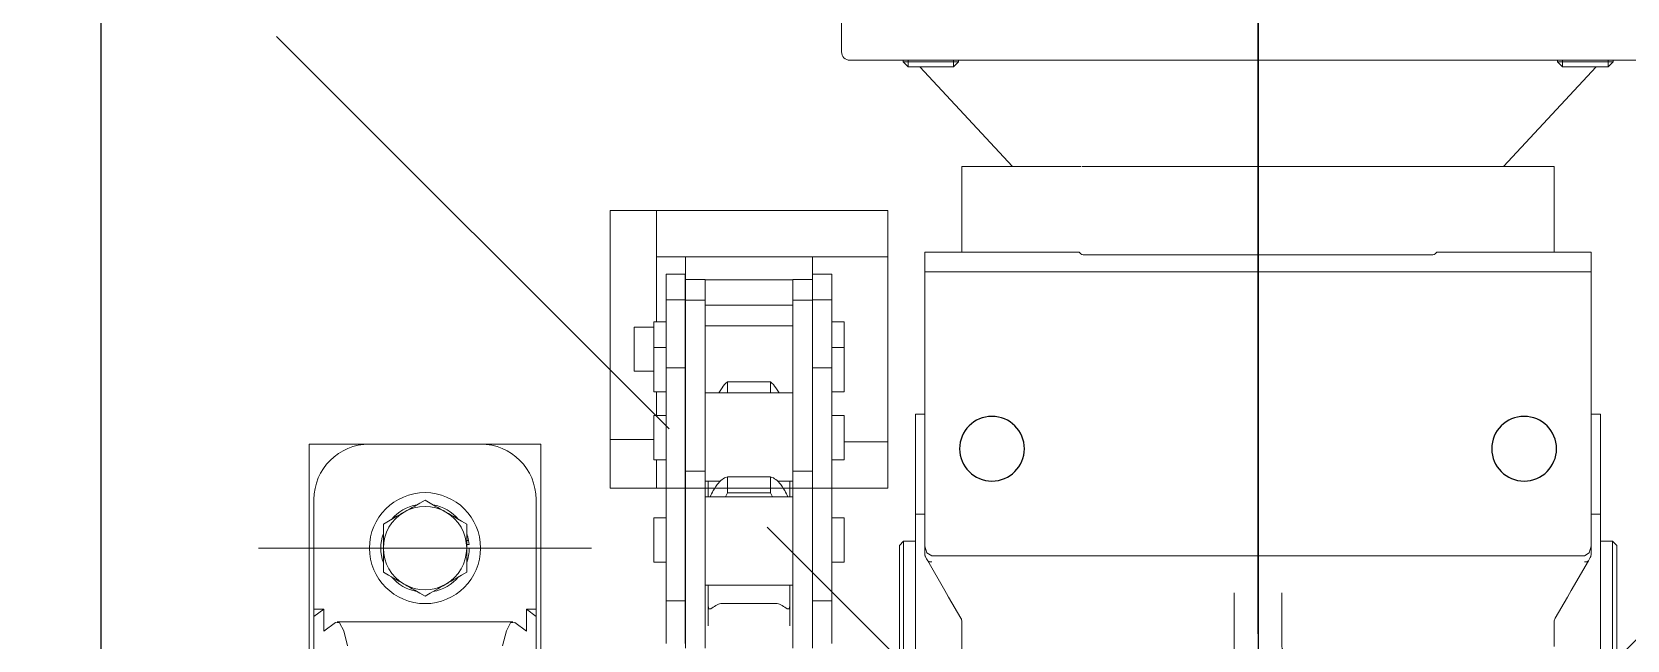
# Model space of a CAD drawing. Header units: millimetres. Extents: x 163705 to 1616509, y 81827 to 302547.
# Drawn here: x 597039.6 to 597384.3, y 153172.1 to 153303.6 of the extents above; entities that cross this region are included whole.
import ezdxf

# ---------------------------------------------------------------- set-up
doc = ezdxf.new("R2010")
doc.units = ezdxf.units.MM
doc.header["$LTSCALE"] = 10
doc.linetypes.add('ACAD_ISO02W100', pattern=[15, 12, -3])
for name, color, linetype, lineweight in [('1-文本', 4, 'Continuous', 0), ('1-标注', 3, 'Continuous', 0), ('1-虚线', 8, 'ACAD_ISO02W100', 0)]:
    doc.layers.add(name, color=color, linetype=linetype, lineweight=lineweight)

# ---------------------------------------------------------------- blocks, each defined once
blk = doc.blocks.new('*X51')
at = {"ltscale": 2}
blk.add_line((83, 0), (418.5, 0), dxfattribs=at)
blk = doc.blocks.new('A$C2352ff67')
at = {"layer": '1-文本', "lineweight": -2}
blk.add_line((1967.18, 349.99), (2387.18, 349.99), dxfattribs=at)
for centre, radius in [((2117.18, 600), 415), ((2117.18, 600), 412), ((2240.18, 657.5), 7), ((2240.18, 542.5), 7)]:
    blk.add_circle(centre, radius, dxfattribs=at)
at = {"layer": '1-标注', "ltscale": 2}
blk.add_line((2218.68, 383.99), (2218.68, 455.99), dxfattribs=at)
at = {"layer": '1-标注'}
blk.add_lwpolyline([(2325.98, 690), (2339.18, 690), (2339.18, 688.97), (2339.18, 686.05), (2339.18, 681.67), (2339.18, 676.5), (2339.18, 523.5), (2339.18, 518.33), (2339.18, 513.95), (2339.18, 511.03), (2339.18, 510), (2325.98, 510, -0.414705), (2324.19, 511.8), (2324.19, 512.69), (2324.19, 515.22), (2324.19, 519.02), (2324.19, 523.5), (2324.19, 676.5), (2324.19, 680.98), (2324.19, 684.77), (2324.19, 687.31), (2324.19, 688.2, -0.414443)], format="xyb", close=True, dxfattribs=at)
for points in [[(2153.42, 677.5), (2163.64, 677.5), (2173.64, 677.5), (2183.17, 677.5), (2191.99, 677.5), (2199.87, 677.5), (2206.61, 677.5), (2212.04, 677.5), (2216.01, 677.5), (2218.44, 677.5), (2219.26, 677.5), (2220.18, 676.58)], [(2220.18, 674), (2220.18, 676.58), (2219.18, 676.58), (2216.22, 676.58), (2211.37, 676.58), (2204.8, 676.58), (2196.71, 676.58), (2187.34, 676.58), (2176.98, 676.58), (2165.95, 676.58), (2154.59, 676.58)], [(2323.86, 676.71), (2322.78, 675.64), (2322.78, 674.7), (2322.78, 672.24), (2322.78, 669.19), (2322.78, 666.73), (2322.78, 665.79), (2323.86, 664.71)], [(2324.19, 676.71), (2323.86, 676.71), (2323.86, 675.91), (2323.86, 673.71), (2323.86, 670.71), (2323.86, 667.71), (2323.86, 665.52), (2323.86, 664.71), (2324.19, 664.71)], [(2161.06, 674), (2172.75, 674), (2183.97, 674), (2194.43, 674), (2196.03, 674), (2197.51, 674), (2203.96, 674), (2204.47, 674), (2205.07, 674), (2213.48, 674), (2214.76, 674), (2215.87, 674), (2225.31, 674), (2225.84, 674), (2226.03, 674), (2226.03, 672)], [(2226.03, 674), (2226.08, 674), (2226.13, 674), (2227, 674), (2228.55, 674), (2237.66, 674), (2238.31, 674), (2238.9, 674), (2246.44, 674), (2247.35, 674), (2247.68, 674), (2247.68, 672)], [(2322.78, 673.08), (2301.18, 653.06)], [(2322.78, 675.64), (2324.19, 675.64)], [(2219.12, 528), (2278.43, 528), (2278.43, 672), (2219.12, 672)], [(2278.43, 672), (2282.68, 672), (2282.68, 638.64), (2282.35, 638.31), (2282.18, 638.06), (2282.12, 637.76), (2282.12, 562.24), (2282.18, 561.94), (2282.35, 561.69), (2282.68, 561.36), (2282.68, 528), (2278.43, 528)], [(2322.78, 665.79), (2324.19, 665.79)], [(2282.68, 664), (2301.18, 664), (2301.18, 663.94), (2301.18, 663.77)], [(2301.18, 638.31), (2301.18, 638.06), (2301.18, 637.76)], [(2209, 594.85), (2196.41, 594.85), (2196.11, 595.14), (2195.41, 595.85)], [(2282.68, 536), (2301.18, 536), (2301.18, 536.06), (2301.18, 536.23), (2301.18, 561.69)], [(2301.18, 546.94), (2322.78, 526.92)], [(2323.86, 535.29), (2322.78, 534.21), (2322.78, 532.77), (2322.78, 529.29), (2322.78, 525.8), (2322.78, 524.36), (2323.86, 523.29)], [(2324.19, 535.29), (2323.86, 535.29), (2323.86, 534.48), (2323.86, 532.29), (2323.86, 529.29), (2323.86, 526.29), (2323.86, 524.09), (2323.86, 523.29), (2324.19, 523.29)], [(2322.78, 534.21), (2324.19, 534.21)], [(2161.06, 526), (2172.75, 526), (2183.97, 526), (2194.43, 526), (2196.03, 526), (2197.51, 526), (2203.96, 526), (2204.47, 526), (2205.07, 526), (2213.48, 526), (2214.76, 526), (2215.87, 526), (2225.31, 526), (2225.84, 526), (2226.03, 526), (2226.03, 528)], [(2247.68, 528), (2247.68, 526), (2247.35, 526), (2246.44, 526), (2238.9, 526), (2238.31, 526), (2237.66, 526), (2228.55, 526), (2227, 526), (2226.13, 526), (2226.08, 526), (2226.03, 526)], [(2154.59, 523.42), (2165.95, 523.42), (2176.98, 523.42), (2187.34, 523.42), (2196.71, 523.42), (2204.8, 523.42), (2211.37, 523.42), (2216.22, 523.42), (2219.18, 523.42), (2220.18, 523.42), (2220.18, 526)], [(2322.78, 524.36), (2324.19, 524.36)], [(2153.42, 522.5), (2163.64, 522.5), (2173.64, 522.5), (2183.17, 522.5), (2191.99, 522.5), (2199.87, 522.5), (2206.61, 522.5), (2212.04, 522.5), (2216.01, 522.5), (2218.44, 522.5), (2219.26, 522.5), (2220.18, 523.42)], [(2231.68, 459.99), (2291.68, 459.99), (2291.68, 520), (2231.68, 520)], [(2241.68, 520), (2241.68, 510.55)], [(2281.68, 520), (2281.68, 503.7)], [(2225.2, 507.9), (2225.2, 510.55), (2224.29, 510.55), (2221.9, 510.55), (2218.95, 510.55), (2216.57, 510.55), (2215.66, 510.55), (2215.66, 507.9)], [(2247.34, 507.9), (2247.34, 510.55), (2246.43, 510.55), (2244.05, 510.55), (2241.1, 510.55), (2238.71, 510.55), (2237.8, 510.55), (2237.8, 507.9)], [(2262.04, 507.9), (2262.04, 510.55), (2261.13, 510.55), (2258.74, 510.55), (2255.8, 510.55), (2253.41, 510.55), (2252.5, 510.55), (2252.5, 507.9)], [(2267.59, 507.9), (2267.59, 510.55), (2265.9, 510.55), (2262.04, 510.55)], [(2207.26, 507.9), (2206.13, 507.9), (2202.91, 507.9), (2198.08, 507.9)], [(2198.08, 503.75), (2202.91, 503.75), (2206.13, 503.75), (2207.26, 503.75), (2207.26, 507.9), (2210.49, 507.9), (2214.86, 507.9), (2219.88, 507.9), (2224.96, 507.9), (2229.52, 507.9), (2233.03, 507.9), (2241.23, 507.9), (2251.21, 507.9), (2255.95, 507.9), (2257.66, 507.9)], [(2272.36, 507.9), (2273.6, 507.9), (2276.91, 507.9), (2277.66, 507.9), (2277.91, 507.9), (2277.91, 503.75), (2277.66, 503.75), (2276.91, 503.75), (2273.6, 503.75), (2272.36, 503.75)], [(2272.29, 499.45), (2272.29, 503.73), (2271.46, 503.73), (2269.09, 503.73), (2262.04, 503.73), (2257.19, 503.73), (2254.78, 503.73), (2250.82, 503.73), (2245.83, 503.73), (2240.43, 503.73), (2235.33, 503.73), (2234.02, 503.73), (2230.32, 503.73), (2224.86, 503.73), (2212.83, 503.73), (2202, 503.73), (2197.04, 503.73)], [(2197.04, 499.45), (2202, 499.45), (2212.83, 499.45), (2224.86, 499.45), (2230.32, 499.45), (2234.02, 499.45), (2235.33, 499.45), (2235.33, 503.73)], [(2207.26, 503.75), (2210.49, 503.75), (2214.86, 503.75), (2219.88, 503.75), (2224.96, 503.75), (2229.52, 503.75), (2233.03, 503.75), (2241.23, 503.75), (2251.21, 503.75), (2255.95, 503.75), (2257.66, 503.75)], [(2215.66, 503.75), (2215.66, 503.73)], [(2225.2, 503.73), (2225.2, 503.75)], [(2272.29, 503.73), (2275.6, 503.73), (2276.77, 503.73), (2276.77, 499.45), (2275.6, 499.45), (2272.29, 499.45), (2271.46, 499.45), (2269.09, 499.45), (2262.04, 499.45), (2257.19, 499.45), (2254.78, 499.45), (2250.82, 499.45), (2245.83, 499.45), (2240.43, 499.45), (2235.33, 499.45)], [(2237.8, 503.75), (2237.8, 503.73)], [(2247.34, 503.73), (2247.34, 503.75)], [(2252.5, 503.75), (2252.5, 503.73)], [(2262.04, 503.73), (2262.04, 503.75)], [(2267.59, 503.73), (2267.59, 503.75)], [(2276.68, 503.73), (2276.68, 503.75)], [(2276.77, 503.7), (2281.68, 503.7), (2281.68, 476.3), (2276.77, 476.3)], [(2206.74, 484.24), (2206.74, 495.76), (2206.74, 495.82), (2206.72, 496.1), (2206.66, 496.36), (2206.57, 496.62), (2206.45, 496.87), (2206.25, 497.19), (2206.05, 497.48), (2205.9, 497.71), (2205.77, 497.9), (2205.67, 498.08), (2205.59, 498.24), (2205.55, 498.37), (2205.53, 498.49), (2205.54, 498.58), (2205.58, 498.66), (2205.61, 498.69), (2205.66, 498.71), (2205.72, 498.74), (2205.8, 498.75), (2205.89, 498.77), (2206, 498.78), (2206.12, 498.79), (2206.25, 498.8), (2204.1, 498.8), (2201.91, 498.8)], [(2206.25, 498.8), (2208.04, 498.8), (2210.71, 498.8)], [(2210.71, 499.45), (2210.71, 480.55)], [(2229.76, 480.55), (2229.76, 499.45)], [(2229.76, 498.8), (2231.2, 498.8), (2233.18, 498.8)], [(2230.66, 494.67), (2232.38, 494.67), (2234.07, 494.67), (2233.98, 494.97), (2233.85, 495.26), (2233.7, 495.54), (2233.51, 495.82), (2233.29, 496.1), (2233.04, 496.36), (2232.76, 496.62), (2232.44, 496.87), (2231.98, 497.19), (2231.51, 497.48), (2231.12, 497.71), (2230.76, 497.9), (2230.42, 498.08), (2230.11, 498.24), (2229.76, 498.4)], [(2233.18, 499.45), (2233.18, 496.21)], [(2252.23, 480.55), (2252.23, 499.45)], [(2252.23, 494.7), (2252.29, 494.67), (2253.48, 494.67), (2254.62, 494.67), (2254.34, 494.97), (2254.03, 495.26), (2253.69, 495.54), (2253.32, 495.82), (2252.93, 496.1), (2252.51, 496.36), (2252.24, 496.52)], [(2266.72, 480.55), (2266.72, 499.45)], [(2271.21, 480.55), (2271.21, 499.45)], [(2276.68, 480.55), (2276.68, 499.45)], [(2229.76, 495.08), (2230.66, 494.67), (2230.66, 485.33)], [(2234.07, 485.33), (2234.07, 494.67)], [(2252.29, 485.33), (2252.29, 494.67)], [(2254.62, 485.33), (2254.62, 494.67)], [(2201.91, 481.2), (2204.1, 481.2), (2206.25, 481.2), (2206.12, 481.2), (2206, 481.21), (2205.89, 481.22), (2205.8, 481.24), (2205.72, 481.26), (2205.66, 481.28), (2205.61, 481.31), (2205.58, 481.33), (2205.54, 481.41), (2205.53, 481.51), (2205.55, 481.62), (2205.59, 481.76), (2205.67, 481.91), (2205.77, 482.09), (2205.9, 482.29), (2206.05, 482.51), (2206.25, 482.8), (2206.45, 483.13), (2206.57, 483.38), (2206.66, 483.63), (2206.72, 483.9), (2206.74, 484.17), (2206.74, 484.23)], [(2229.76, 484.91), (2230.66, 485.33), (2232.38, 485.33), (2234.07, 485.33), (2233.98, 485.03), (2233.85, 484.74), (2233.7, 484.45), (2233.51, 484.17), (2233.29, 483.9), (2233.04, 483.63), (2232.76, 483.38), (2232.44, 483.13), (2231.98, 482.8), (2231.51, 482.51), (2231.12, 482.29), (2230.76, 482.09), (2230.42, 481.91), (2230.11, 481.76), (2229.76, 481.6)], [(2233.18, 483.78), (2233.18, 480.55)], [(2252.24, 483.48), (2252.51, 483.63), (2252.93, 483.9), (2253.32, 484.17), (2253.69, 484.45), (2254.03, 484.74), (2254.34, 485.03), (2254.62, 485.33), (2253.48, 485.33), (2252.29, 485.33), (2252.23, 485.3)], [(2235.33, 476.27), (2235.33, 480.55), (2234.02, 480.55), (2230.32, 480.55), (2224.86, 480.55), (2212.83, 480.55), (2202, 480.55), (2197.04, 480.55)], [(2197.04, 476.27), (2202, 476.27), (2212.83, 476.27), (2224.86, 476.27), (2230.32, 476.27), (2234.02, 476.27), (2235.33, 476.27), (2240.43, 476.27), (2245.83, 476.27), (2250.82, 476.27), (2254.78, 476.27), (2257.19, 476.27), (2262.04, 476.27), (2269.09, 476.27), (2271.46, 476.27), (2272.29, 476.27), (2272.29, 480.55)], [(2210.71, 481.2), (2208.04, 481.2), (2206.25, 481.2)], [(2233.18, 481.2), (2231.2, 481.2), (2229.76, 481.2)], [(2272.29, 476.27), (2275.6, 476.27), (2276.77, 476.27), (2276.77, 480.55), (2275.6, 480.55), (2272.29, 480.55), (2271.46, 480.55), (2269.09, 480.55), (2262.04, 480.55), (2257.19, 480.55), (2254.78, 480.55), (2250.82, 480.55), (2245.83, 480.55), (2240.43, 480.55), (2235.33, 480.55)], [(2257.66, 476.24), (2255.95, 476.24), (2251.21, 476.24), (2241.23, 476.24), (2233.03, 476.24), (2229.52, 476.24), (2224.96, 476.24), (2219.88, 476.24), (2214.86, 476.24), (2210.49, 476.24), (2207.26, 476.24), (2207.26, 472.09), (2206.13, 472.09), (2202.91, 472.09), (2198.08, 472.09)], [(2198.08, 476.24), (2202.91, 476.24), (2206.13, 476.24), (2207.26, 476.24)], [(2215.66, 476.27), (2215.66, 476.24)], [(2225.2, 476.24), (2225.2, 476.27)], [(2237.8, 476.27), (2237.8, 476.24)], [(2247.34, 476.24), (2247.34, 476.27)], [(2252.5, 476.27), (2252.5, 476.24)], [(2262.04, 476.24), (2262.04, 476.27)], [(2267.59, 476.24), (2267.59, 476.27)], [(2272.36, 476.24), (2273.6, 476.24), (2276.91, 476.24), (2277.66, 476.24), (2277.91, 476.24), (2277.91, 472.09), (2277.66, 472.09), (2276.91, 472.09), (2273.6, 472.09), (2272.36, 472.09)], [(2276.68, 476.24), (2276.68, 476.27)], [(2281.68, 476.3), (2281.68, 470)], [(2257.66, 472.09), (2255.95, 472.09), (2251.21, 472.09), (2241.23, 472.09), (2233.03, 472.09), (2229.52, 472.09), (2224.96, 472.09), (2219.88, 472.09), (2214.86, 472.09), (2210.49, 472.09), (2207.26, 472.09)], [(2215.66, 472.09), (2215.66, 469.45), (2216.57, 469.45), (2218.95, 469.45), (2221.9, 469.45), (2224.29, 469.45), (2225.2, 469.45), (2225.2, 472.09)], [(2237.8, 470), (2231.68, 470)], [(2237.8, 472.09), (2237.8, 469.45), (2238.71, 469.45), (2241.1, 469.45), (2244.05, 469.45), (2246.43, 469.45), (2247.34, 469.45), (2247.34, 472.09)], [(2242.18, 469.45), (2242.18, 459.99)], [(2247.34, 470), (2252.5, 470)], [(2252.5, 472.09), (2252.5, 469.45), (2253.41, 469.45), (2255.8, 469.45), (2258.74, 469.45), (2261.13, 469.45), (2262.04, 469.45), (2262.04, 472.09)], [(2256.92, 469.45), (2256.92, 465.22), (2258.31, 465.22), (2261.68, 465.22), (2265.05, 465.22), (2266.45, 465.22), (2266.45, 469.45)], [(2262.04, 469.45), (2265.9, 469.45), (2267.59, 469.45), (2267.59, 472.09)], [(2267.59, 470), (2281.68, 470), (2291.68, 470)], [(2178.84, 394.99), (2241.18, 394.99), (2241.18, 407.99), (2241.18, 431.99), (2241.18, 444.99), (2183.18, 444.99)], [(2197.59, 436.72), (2200.82, 437.57), (2202.52, 438.47), (2202.63, 439.39), (2200.75, 441.89), (2205.52, 441.89), (2203.93, 444), (2183.18, 444)], [(2205.52, 441.89), (2205.51, 442.95), (2205.51, 444), (2203.93, 444)], [(2202.78, 401), (2202.78, 438.99)], [(2220.32, 428.99), (2220.32, 429.4), (2219.49, 429.51), (2219.49, 428.99)], [(2197.59, 403.27), (2200.82, 402.42), (2202.52, 401.52), (2202.63, 400.61), (2200.75, 398.1), (2205.52, 398.1), (2203.93, 395.99), (2178.84, 395.99)], [(2205.52, 398.1), (2205.51, 397.05), (2205.51, 395.99), (2203.93, 395.99)]]:
    blk.add_lwpolyline(points, dxfattribs=at)
for points in [[(2197.4, 664), (2202.76, 664, 0.131006), (2203.51, 664.2), (2208.1, 666.86), (2208.87, 667.3), (2209.52, 667.67), (2215.95, 671.39)], [(2215.74, 670.52), (2215.72, 671.05), (2215.95, 671.39), (2216.37, 671.63), (2216.68, 671.8, -0.128195), (2217.41, 672), (2219.12, 672), (2217.63, 671.57), (2217.02, 670.52), (2217.02, 529.48), (2217.63, 528.43), (2219.12, 528), (2217.41, 528), (2217.41, 528), (2217.39, 528), (2217.39, 528), (2217.38, 528), (2217.37, 528), (2217.36, 528), (2217.35, 528), (2217.34, 528), (2217.33, 528), (2217.32, 528), (2217.31, 528), (2217.3, 528), (2217.29, 528), (2217.28, 528), (2217.28, 528), (2217.26, 528.01), (2217.26, 528.01), (2217.25, 528.01), (2217.24, 528.01), (2217.23, 528.01), (2217.22, 528.01), (2217.21, 528.01), (2217.21, 528.01), (2217.2, 528.02), (2217.19, 528.02), (2217.18, 528.02), (2217.17, 528.02), (2217.16, 528.02), (2217.15, 528.02), (2217.15, 528.02), (2217.14, 528.02), (2217.13, 528.03), (2217.12, 528.03), (2217.11, 528.03), (2217.1, 528.03), (2217.1, 528.03), (2217.09, 528.04), (2217.08, 528.04), (2217.07, 528.04), (2217.07, 528.04), (2217.06, 528.04), (2217.05, 528.04), (2217.04, 528.05), (2217.04, 528.05), (2217.03, 528.05), (2217.02, 528.05), (2217.01, 528.05), (2217.01, 528.05), (2217, 528.06), (2216.99, 528.06), (2216.99, 528.06), (2216.98, 528.06), (2216.97, 528.07), (2216.96, 528.07), (2216.96, 528.07), (2216.95, 528.07), (2216.94, 528.07), (2216.94, 528.08), (2216.93, 528.08), (2216.92, 528.08), (2216.92, 528.09), (2216.91, 528.09), (2216.9, 528.09), (2216.9, 528.09), (2216.89, 528.09), (2216.88, 528.1), (2216.88, 528.1), (2216.87, 528.1), (2216.87, 528.1), (2216.86, 528.11), (2216.85, 528.11), (2216.85, 528.11), (2216.84, 528.11), (2216.84, 528.12), (2216.83, 528.12), (2216.82, 528.12), (2216.82, 528.12), (2216.81, 528.13), (2216.81, 528.13), (2216.8, 528.13), (2216.8, 528.13), (2216.79, 528.14), (2216.79, 528.14), (2216.78, 528.14), (2216.77, 528.15), (2216.77, 528.15), (2216.76, 528.15), (2216.76, 528.15), (2216.75, 528.15), (2216.75, 528.16), (2216.74, 528.16), (2216.74, 528.16), (2216.73, 528.16), (2216.73, 528.17), (2216.72, 528.17), (2216.72, 528.17), (2216.71, 528.17), (2216.71, 528.18), (2216.71, 528.18), (2216.7, 528.18), (2216.69, 528.18), (2216.69, 528.19), (2216.69, 528.19), (2216.68, 528.19), (2216.68, 528.19), (2216.68, 528.2), (2216.37, 528.37), (2215.95, 528.62), (2215.72, 528.96), (2215.74, 529.48)], [(2195.41, 664, -0.413136), (2196.41, 663), (2196.41, 606.15, 0.414195), (2197.4, 605.15), (2209, 605.15)], [(2215.95, 528.62), (2209.52, 532.33), (2208.87, 532.7), (2208.1, 533.14), (2203.51, 535.8, 0.130879), (2202.76, 536)], [(2241.18, 431.99, 0.414158), (2229.18, 444), (2205.51, 444)], [(2215.49, 428.99, -0.085513), (2218.71, 429.54), (2218.71, 428.99, 0.267927), (2210.89, 424.49, 0.268109), (2210.89, 415.49, 0.268088), (2218.68, 410.99, 0.268133), (2226.48, 415.49, 0.268109), (2226.48, 424.49, 0.267971), (2218.68, 428.99)], [(2205.51, 395.99), (2229.18, 395.99, 0.414158), (2241.18, 407.99)]]:
    blk.add_lwpolyline(points, format="xyb", dxfattribs=at)
at = {"layer": '1-标注', "ltscale": 94.392754}
blk.add_lwpolyline([(2301.18, 562.24), (2301.18, 561.94), (2301.18, 663.77)], dxfattribs=at)
at = {"layer": '1-标注', "ltscale": 10.38225}
blk.add_lwpolyline([(2202.76, 536), (2135.56, 536)], dxfattribs=at)
at = {"layer": '1-标注', "ltscale": 15.120055}
blk.add_lwpolyline([(2231.68, 520), (2231.68, 459.99)], dxfattribs=at)
at = {"layer": '1-标注'}
for points in [[(2257.66, 507.9), (2257.66, 503.75), (2263.32, 503.75), (2268.08, 503.75), (2271.25, 503.75), (2272.36, 503.75), (2272.36, 507.9), (2271.25, 507.9), (2268.08, 507.9), (2263.32, 507.9)], [(2257.66, 476.24), (2257.66, 472.09), (2263.32, 472.09), (2268.08, 472.09), (2271.25, 472.09), (2272.36, 472.09), (2272.36, 476.24), (2271.25, 476.24), (2268.08, 476.24), (2263.32, 476.24)], [(2223.88, 410.99), (2223.25, 410.99), (2222.61, 410.99), (2221.97, 410.99), (2221.32, 410.99), (2220.99, 410.99), (2220.67, 410.99), (2220.5, 410.99), (2220.33, 410.99), (2220.25, 410.99), (2220.17, 410.99), (2220.09, 410.99), (2220, 410.99), (2219.34, 410.99), (2218.68, 410.99), (2218.02, 410.99), (2217.37, 410.99), (2216.72, 410.99), (2216.06, 410.99), (2215.42, 410.99), (2214.77, 410.99), (2214.44, 410.99), (2214.12, 410.99), (2213.8, 410.99), (2213.49, 410.99), (2212.85, 412.1), (2212.2, 413.22), (2211.87, 413.78), (2211.55, 414.35), (2211.22, 414.92), (2210.89, 415.49), (2210.8, 415.63), (2210.72, 415.78), (2210.68, 415.85), (2210.64, 415.92), (2210.6, 415.99), (2210.56, 416.06), (2210.39, 416.35), (2210.23, 416.63), (2209.9, 417.2), (2209.57, 417.77), (2208.93, 418.88), (2208.29, 419.99), (2208.93, 421.1), (2209.58, 422.22), (2209.9, 422.78), (2210.23, 423.35), (2210.56, 423.92), (2210.89, 424.49), (2210.97, 424.63), (2211.05, 424.78), (2211.09, 424.85), (2211.14, 424.92), (2211.18, 424.99), (2211.22, 425.06), (2211.39, 425.35), (2211.55, 425.63), (2211.88, 426.2), (2212.2, 426.77), (2212.85, 427.88), (2213.49, 428.99), (2213.8, 428.99), (2214.12, 428.99), (2214.44, 428.99), (2214.77, 428.99), (2215.42, 428.99), (2216.06, 428.99), (2216.72, 428.99), (2217.37, 428.99), (2218.02, 428.99), (2218.68, 428.99), (2219.34, 428.99), (2220, 428.99), (2220.09, 428.99), (2220.17, 428.99), (2220.25, 428.99), (2220.33, 428.99), (2220.5, 428.99), (2220.67, 428.99), (2220.99, 428.99), (2221.32, 428.99), (2221.97, 428.99), (2222.61, 428.99), (2223.25, 428.99), (2223.88, 428.99), (2224.52, 427.88), (2225.16, 426.76), (2225.49, 426.2), (2225.82, 425.63), (2226.15, 425.06), (2226.48, 424.49), (2226.56, 424.35), (2226.64, 424.2), (2226.69, 424.13), (2226.72, 424.06), (2226.77, 423.99), (2226.81, 423.92), (2226.97, 423.63), (2227.14, 423.35), (2227.46, 422.78), (2227.79, 422.21), (2228.43, 421.1), (2229.08, 419.99), (2228.43, 418.88), (2227.79, 417.76), (2227.46, 417.2), (2227.14, 416.63), (2226.81, 416.06), (2226.48, 415.49), (2226.39, 415.35), (2226.31, 415.2), (2226.27, 415.13), (2226.23, 415.06), (2226.19, 414.99), (2226.15, 414.91), (2225.98, 414.63), (2225.82, 414.34), (2225.49, 413.78), (2225.16, 413.21), (2224.52, 412.1)]]:
    blk.add_lwpolyline(points, close=True, dxfattribs=at)
blk.add_circle((2218.68, 419.99), 12, dxfattribs=at)
for centre, radius, start, end in [((2218.71, 420.09), 9.44, 70.5194, 80.2303), ((2218.69, 419.98), 9.57, 130.5191, 169.3669), ((2218.68, 419.99), 9.55, 10.61, 49.4669), ((2218.69, 419.99), 9.55, 190.619, 229.4207), ((2218.69, 419.98), 9.54, 310.5949, 349.4282), ((2218.68, 419.99), 9.55, 250.5639, 289.4361)]:
    blk.add_arc(centre, radius, start, end, dxfattribs=at)
at = {"ltscale": 2}
blk.add_blockref('*X51', (2117.18, 600), dxfattribs=at)
blk = doc.blocks.new('A$C285bc443')
at = {"layer": '1-虚线'}
blk.add_lwpolyline([(2418.33, 1273.9), (721.27, -423.15), (2418.33, -2120.21, -2.414214)], format="xyb", close=True, dxfattribs=at)
at = {"xscale": -1, "rotation": 180}
blk.add_blockref('A$C2352ff67', (-1395.91, 176.85), dxfattribs=at)

msp = doc.modelspace()

# ---------------------------------------------------------------- linework, layer by layer
msp.add_line((597304.592, 155458.424), (597304.592, 150509.632))

# ---------------------------------------------------------------- block references
at = {"rotation": 90}
msp.add_blockref('A$C285bc443', (596881.44, 152369.206), dxfattribs=at)

doc.saveas('drawing.dxf')
